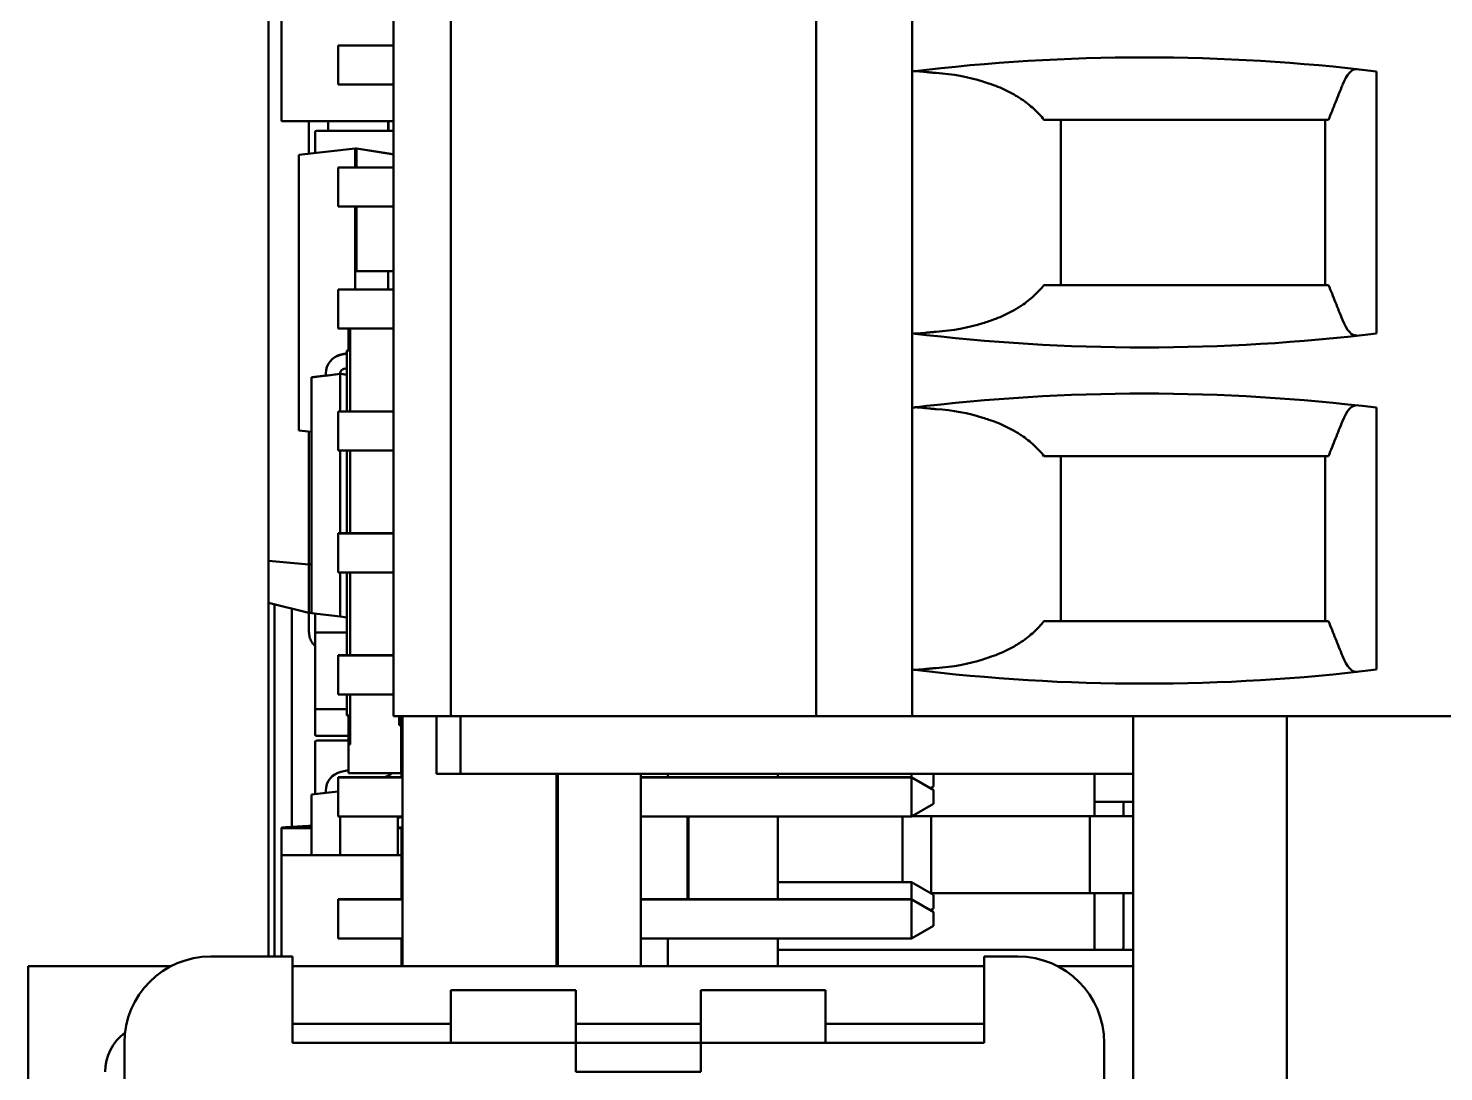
# Model space of a CAD drawing. Header units: millimetres. Extents: x 3100 to 5091, y 868 to 1900.
# Drawn here: x 3535.84 to 3550.57, y 1613.53 to 1624.39 of the extents above; entities that cross this region are included whole.
import ezdxf

# ---------------------------------------------------------------- set-up
doc = ezdxf.new("R2010")
doc.units = ezdxf.units.MM
doc.header["$LTSCALE"] = 1.8
doc.layers.add('외형선(ISO)', color=7, linetype='Continuous', lineweight=50)

msp = doc.modelspace()

# ---------------------------------------------------------------- linework, layer by layer
at = {"layer": '외형선(ISO)'}
for p, q in [((3539.64, 1617.226), (3539.64, 1631.426)), ((3540.24, 1617.226), (3540.24, 1631.426)), ((3544.04, 1617.226), (3544.04, 1631.426)), ((3545.04, 1631.426), (3545.04, 1617.226)), ((3538.34, 1631.226), (3538.34, 1614.726)), ((3538.475, 1624.667), (3538.475, 1623.427)), ((3539.64, 1624.211), (3539.066, 1624.211)), ((3539.066, 1624.211), (3539.066, 1624.211)), ((3539.066, 1624.211), (3539.64, 1624.211)), ((3539.066, 1624.211), (3539.066, 1624.21)), ((3539.066, 1624.21), (3539.64, 1624.21)), ((3539.066, 1624.21), (3539.066, 1623.804)), ((3539.64, 1624.21), (3539.066, 1624.21)), ((3539.066, 1624.21), (3539.066, 1624.21)), ((3549.876, 1623.94), (3549.876, 1621.213)), ((3539.64, 1623.804), (3539.066, 1623.804)), ((3539.64, 1623.422), (3538.48, 1623.422)), ((3538.762, 1623.422), (3538.762, 1623.083)), ((3538.962, 1623.422), (3538.962, 1623.322)), ((3539.587, 1623.422), (3539.587, 1623.322)), ((3539.588, 1623.322), (3539.588, 1623.422)), ((3546.59, 1621.716), (3546.59, 1623.436)), ((3549.34, 1621.716), (3549.34, 1623.436)), ((3538.825, 1623.306), (3538.825, 1623.306)), ((3538.825, 1623.09), (3538.825, 1623.306)), ((3539.64, 1623.322), (3538.841, 1623.322)), ((3538.841, 1623.322), (3539.64, 1623.322)), ((3538.841, 1623.322), (3538.841, 1623.322)), ((3539.64, 1623.322), (3538.841, 1623.322)), ((3538.841, 1623.322), (3538.841, 1623.322)), ((3538.657, 1623.072), (3539.241, 1623.136)), ((3539.241, 1623.136), (3538.657, 1623.071)), ((3539.255, 1623.136), (3539.241, 1623.136)), ((3539.241, 1623.136), (3539.241, 1622.941)), ((3539.241, 1623.136), (3539.255, 1623.136)), ((3539.241, 1623.136), (3539.241, 1623.136)), ((3539.255, 1623.136), (3539.64, 1623.077)), ((3539.255, 1623.136), (3539.255, 1622.941)), ((3539.255, 1623.136), (3539.255, 1623.136)), ((3539.64, 1623.076), (3539.255, 1623.136)), ((3538.657, 1623.071), (3538.657, 1623.072)), ((3538.657, 1620.2), (3538.657, 1623.071)), ((3539.64, 1622.941), (3539.066, 1622.941)), ((3539.066, 1622.941), (3539.066, 1622.941)), ((3539.066, 1622.941), (3539.64, 1622.941)), ((3539.066, 1622.941), (3539.066, 1622.94)), ((3539.066, 1622.94), (3539.64, 1622.94)), ((3539.066, 1622.94), (3539.066, 1622.534)), ((3539.64, 1622.94), (3539.066, 1622.94)), ((3539.066, 1622.94), (3539.066, 1622.94)), ((3539.64, 1622.534), (3539.066, 1622.534)), ((3539.241, 1622.534), (3539.241, 1621.861)), ((3539.255, 1622.534), (3539.255, 1621.861)), ((3539.255, 1621.861), (3539.241, 1621.861)), ((3539.241, 1621.671), (3539.241, 1621.861)), ((3539.391, 1621.861), (3539.255, 1621.861)), ((3539.64, 1621.861), (3539.587, 1621.861)), ((3539.587, 1621.671), (3539.587, 1621.861)), ((3539.64, 1621.671), (3539.066, 1621.671)), ((3539.066, 1621.671), (3539.066, 1621.671)), ((3539.066, 1621.671), (3539.64, 1621.671)), ((3539.066, 1621.671), (3539.066, 1621.67)), ((3539.066, 1621.67), (3539.64, 1621.67)), ((3539.066, 1621.67), (3539.066, 1621.264)), ((3539.64, 1621.67), (3539.066, 1621.67)), ((3539.066, 1621.67), (3539.066, 1621.67)), ((3539.64, 1621.264), (3539.066, 1621.264)), ((3539.172, 1621.264), (3539.172, 1621.034)), ((3539.192, 1621.034), (3539.192, 1621.264)), ((3539.157, 1621.034), (3539.172, 1621.034)), ((3539.192, 1621.034), (3539.157, 1621.034)), ((3539.157, 1621.034), (3539.157, 1620.401)), ((3539.157, 1621.034), (3539.157, 1621.034)), ((3539.172, 1621.034), (3539.192, 1621.034)), ((3539.192, 1620.401), (3539.192, 1621.034)), ((3539.094, 1620.991), (3539.157, 1621.005)), ((3539.094, 1620.991), (3539.157, 1621.005)), ((3539.094, 1620.991), (3539.157, 1621.005)), ((3539.094, 1620.991), (3539.157, 1621.005)), ((3539.094, 1620.991), (3539.157, 1621.005)), ((3539.094, 1620.99), (3539.157, 1621.004)), ((3539.094, 1620.99), (3539.157, 1621.004)), ((3539.094, 1620.99), (3539.157, 1621.004)), ((3538.787, 1620.754), (3539.087, 1620.791)), ((3538.787, 1620.755), (3538.937, 1620.773)), ((3538.787, 1620.754), (3538.787, 1620.755)), ((3538.787, 1618.301), (3538.787, 1620.754)), ((3538.937, 1620.795), (3538.937, 1620.796)), ((3538.937, 1620.795), (3538.937, 1620.795)), ((3538.937, 1620.772), (3538.937, 1620.795)), ((3538.937, 1620.795), (3538.937, 1620.795)), ((3538.937, 1620.795), (3538.937, 1620.795)), ((3538.937, 1620.795), (3538.937, 1620.795)), ((3538.937, 1620.795), (3538.937, 1620.795)), ((3538.937, 1620.795), (3538.937, 1620.795)), ((3538.937, 1620.772), (3539.087, 1620.791)), ((3539.087, 1620.791), (3539.087, 1620.795)), ((3539.087, 1620.791), (3539.087, 1620.791)), ((3539.157, 1620.783), (3539.087, 1620.791)), ((3539.157, 1620.782), (3539.087, 1620.791)), ((3539.087, 1620.791), (3539.087, 1620.401)), ((3539.127, 1620.844), (3539.157, 1620.851)), ((3539.64, 1620.401), (3539.066, 1620.401)), ((3539.066, 1620.401), (3539.066, 1620.401)), ((3539.066, 1620.401), (3539.64, 1620.401)), ((3539.066, 1620.401), (3539.066, 1620.4)), ((3539.066, 1620.4), (3539.64, 1620.4)), ((3539.066, 1620.4), (3539.066, 1619.994)), ((3539.64, 1620.4), (3539.066, 1620.4)), ((3539.066, 1620.4), (3539.066, 1620.4)), ((3549.876, 1620.44), (3549.876, 1617.713)), ((3538.657, 1620.2), (3538.787, 1620.186)), ((3538.762, 1620.189), (3538.762, 1618.805)), ((3539.64, 1619.994), (3539.066, 1619.994)), ((3539.087, 1619.994), (3539.087, 1619.131)), ((3539.157, 1619.994), (3539.157, 1619.131)), ((3539.192, 1619.131), (3539.192, 1619.994)), ((3546.59, 1618.216), (3546.59, 1619.936)), ((3549.34, 1618.216), (3549.34, 1619.936)), ((3539.64, 1619.131), (3539.066, 1619.131)), ((3539.066, 1619.131), (3539.066, 1619.131)), ((3539.066, 1619.131), (3539.64, 1619.131)), ((3539.066, 1619.131), (3539.066, 1619.13)), ((3539.066, 1619.13), (3539.64, 1619.13)), ((3539.066, 1619.13), (3539.066, 1618.724)), ((3539.64, 1619.13), (3539.066, 1619.13)), ((3539.066, 1619.13), (3539.066, 1619.13)), ((3538.762, 1618.805), (3538.34, 1618.846)), ((3538.762, 1618.805), (3538.762, 1618.305)), ((3538.787, 1618.805), (3538.762, 1618.805)), ((3539.64, 1618.724), (3539.066, 1618.724)), ((3539.087, 1618.724), (3539.087, 1618.264)), ((3539.157, 1618.724), (3539.157, 1617.861)), ((3539.192, 1617.861), (3539.192, 1618.724)), ((3538.762, 1618.305), (3538.34, 1618.406)), ((3538.403, 1618.391), (3538.403, 1614.726)), ((3538.583, 1616.075), (3538.583, 1618.347)), ((3538.762, 1618.305), (3538.787, 1618.305)), ((3538.762, 1618.104), (3538.762, 1618.305)), ((3539.087, 1618.264), (3538.787, 1618.301)), ((3538.825, 1618.083), (3538.825, 1618.297)), ((3539.087, 1618.264), (3539.157, 1618.256)), ((3539.157, 1618.099), (3538.841, 1618.099)), ((3538.841, 1618.099), (3539.157, 1618.099)), ((3538.841, 1618.099), (3538.841, 1618.099)), ((3539.157, 1618.099), (3538.841, 1618.099)), ((3538.841, 1618.099), (3538.841, 1618.099)), ((3538.825, 1618.083), (3538.825, 1618.083)), ((3538.825, 1617.315), (3538.825, 1618.083)), ((3539.64, 1617.861), (3539.066, 1617.861)), ((3539.066, 1617.861), (3539.066, 1617.861)), ((3539.066, 1617.861), (3539.64, 1617.861)), ((3539.066, 1617.861), (3539.066, 1617.86)), ((3539.066, 1617.86), (3539.64, 1617.86)), ((3539.066, 1617.86), (3539.066, 1617.454)), ((3539.64, 1617.86), (3539.066, 1617.86)), ((3539.066, 1617.86), (3539.066, 1617.86)), ((3539.64, 1617.454), (3539.066, 1617.454)), ((3539.157, 1617.454), (3539.157, 1617.234)), ((3539.192, 1617.234), (3539.192, 1617.454)), ((3538.825, 1617.038), (3538.825, 1617.315)), ((3538.841, 1617.299), (3539.157, 1617.299)), ((3539.157, 1617.234), (3539.192, 1617.234)), ((3539.172, 1616.934), (3539.172, 1617.234)), ((3539.192, 1616.934), (3539.192, 1617.234)), ((3539.64, 1617.226), (3539.94, 1617.226)), ((3539.702, 1617.226), (3539.702, 1617.134)), ((3539.725, 1617.226), (3539.725, 1617.038)), ((3539.737, 1614.626), (3539.737, 1617.226)), ((3539.94, 1617.226), (3540.24, 1617.226)), ((3540.09, 1616.626), (3540.09, 1617.226)), ((3540.24, 1617.226), (3544.04, 1617.226)), ((3540.34, 1616.626), (3540.34, 1617.226)), ((3544.04, 1617.226), (3544.54, 1617.226)), ((3544.54, 1617.226), (3544.74, 1617.226)), ((3544.74, 1617.226), (3545.04, 1617.226)), ((3545.04, 1617.226), (3550.74, 1617.226)), ((3547.34, 1617.226), (3547.34, 1616.626)), ((3548.94, 1617.226), (3548.94, 1600.226)), ((3539.722, 1617.134), (3539.702, 1617.134)), ((3539.722, 1617.134), (3539.702, 1617.134)), ((3539.722, 1617.134), (3539.722, 1617.134)), ((3539.722, 1617.134), (3539.722, 1616.634)), ((3538.825, 1616.957), (3538.825, 1616.957)), ((3538.825, 1616.416), (3538.825, 1616.957)), ((3539.172, 1617.022), (3538.841, 1617.022)), ((3539.172, 1616.973), (3538.841, 1616.973)), ((3538.841, 1616.973), (3539.172, 1616.973)), ((3538.841, 1616.973), (3538.841, 1616.973)), ((3539.172, 1616.973), (3538.841, 1616.973)), ((3538.841, 1616.973), (3538.841, 1616.973)), ((3539.172, 1616.934), (3539.192, 1616.934)), ((3539.172, 1616.934), (3539.172, 1616.634)), ((3539.172, 1616.934), (3539.192, 1616.934)), ((3539.172, 1616.934), (3539.172, 1616.934)), ((3539.722, 1617.026), (3539.737, 1617.024)), ((3539.722, 1617.026), (3539.737, 1617.024)), ((3539.722, 1617.026), (3539.737, 1617.024)), ((3539.722, 1617.026), (3539.737, 1617.024)), ((3539.722, 1617.026), (3539.737, 1617.024)), ((3539.722, 1617.026), (3539.737, 1617.024)), ((3539.722, 1617.026), (3539.737, 1617.024)), ((3539.722, 1617.026), (3539.737, 1617.024)), ((3539.722, 1616.915), (3539.737, 1617.024)), ((3539.725, 1616.937), (3539.725, 1616.591)), ((3539.737, 1617.024), (3539.737, 1617.024)), ((3539.737, 1617.024), (3539.737, 1617.024)), ((3539.737, 1617.024), (3539.737, 1617.024)), ((3539.737, 1616.77), (3539.725, 1616.77)), ((3539.725, 1616.77), (3539.737, 1616.77)), ((3539.725, 1616.77), (3539.737, 1616.77)), ((3539.737, 1616.77), (3539.725, 1616.77)), ((3539.094, 1616.647), (3539.172, 1616.665)), ((3539.094, 1616.647), (3539.172, 1616.665)), ((3539.094, 1616.647), (3539.172, 1616.665)), ((3539.094, 1616.647), (3539.172, 1616.665)), ((3539.094, 1616.647), (3539.172, 1616.664)), ((3539.094, 1616.647), (3539.172, 1616.664)), ((3539.094, 1616.647), (3539.172, 1616.664)), ((3539.094, 1616.647), (3539.172, 1616.664)), ((3539.172, 1616.634), (3539.722, 1616.634)), ((3540.09, 1616.626), (3540.34, 1616.626)), ((3540.34, 1616.626), (3540.44, 1616.626)), ((3540.44, 1616.626), (3547.34, 1616.626)), ((3541.34, 1614.626), (3541.34, 1616.626)), ((3541.352, 1616.626), (3541.352, 1614.626)), ((3542.216, 1616.626), (3542.216, 1614.626)), ((3542.498, 1616.626), (3542.498, 1616.593)), ((3543.641, 1616.626), (3543.641, 1616.591)), ((3545.035, 1616.626), (3545.035, 1616.591)), ((3545.264, 1616.626), (3545.264, 1616.495)), ((3546.94, 1616.626), (3546.94, 1616.186)), ((3547.34, 1614.626), (3547.34, 1616.626)), ((3539.737, 1616.591), (3539.066, 1616.591)), ((3539.066, 1616.591), (3539.066, 1616.591)), ((3539.066, 1616.591), (3539.737, 1616.591)), ((3539.066, 1616.591), (3539.066, 1616.59)), ((3539.066, 1616.59), (3539.737, 1616.59)), ((3539.066, 1616.59), (3539.066, 1616.184)), ((3539.737, 1616.59), (3539.066, 1616.59)), ((3539.066, 1616.59), (3539.066, 1616.59)), ((3539.532, 1616.591), (3539.546, 1616.594)), ((3541.352, 1616.591), (3541.34, 1616.591)), ((3541.34, 1616.591), (3541.352, 1616.591)), ((3541.34, 1616.59), (3541.352, 1616.59)), ((3541.352, 1616.59), (3541.34, 1616.59)), ((3542.216, 1616.593), (3542.397, 1616.593)), ((3542.397, 1616.593), (3542.216, 1616.593)), ((3542.216, 1616.591), (3545.035, 1616.591)), ((3545.035, 1616.591), (3542.216, 1616.591)), ((3542.216, 1616.59), (3545.035, 1616.59)), ((3545.035, 1616.59), (3542.216, 1616.59)), ((3542.498, 1616.593), (3542.711, 1616.593)), ((3542.711, 1616.593), (3542.702, 1616.593)), ((3542.702, 1616.591), (3542.702, 1616.593)), ((3542.711, 1616.591), (3542.711, 1616.593)), ((3545.035, 1616.591), (3545.035, 1616.59)), ((3545.035, 1616.591), (3545.264, 1616.459)), ((3545.035, 1616.591), (3545.035, 1616.591)), ((3545.264, 1616.459), (3545.035, 1616.591)), ((3545.035, 1616.59), (3545.035, 1616.184)), ((3545.035, 1616.59), (3545.264, 1616.458)), ((3545.264, 1616.458), (3545.035, 1616.59)), ((3545.035, 1616.59), (3545.035, 1616.59)), ((3545.264, 1616.495), (3545.232, 1616.477)), ((3538.787, 1616.411), (3539.066, 1616.445)), ((3538.787, 1616.411), (3538.937, 1616.43)), ((3538.787, 1615.782), (3538.787, 1616.411)), ((3538.787, 1616.411), (3538.787, 1616.411)), ((3538.937, 1616.452), (3538.937, 1616.452)), ((3538.937, 1616.429), (3538.937, 1616.452)), ((3538.937, 1616.452), (3538.937, 1616.452)), ((3538.937, 1616.452), (3538.937, 1616.452)), ((3538.937, 1616.452), (3538.937, 1616.452)), ((3538.937, 1616.452), (3538.937, 1616.452)), ((3538.937, 1616.452), (3538.937, 1616.452)), ((3538.937, 1616.452), (3538.937, 1616.452)), ((3538.937, 1616.429), (3539.066, 1616.445)), ((3545.264, 1616.459), (3545.264, 1616.459)), ((3545.264, 1616.459), (3545.264, 1616.458)), ((3545.264, 1616.458), (3545.264, 1616.316)), ((3545.264, 1616.458), (3545.264, 1616.458)), ((3546.94, 1616.336), (3547.34, 1616.336)), ((3547.24, 1616.186), (3547.24, 1616.336)), ((3539.737, 1616.184), (3539.066, 1616.184)), ((3539.087, 1616.184), (3539.087, 1615.782)), ((3539.687, 1615.782), (3539.687, 1616.184)), ((3539.687, 1616.173), (3539.709, 1616.173)), ((3541.352, 1616.184), (3541.34, 1616.184)), ((3545.035, 1616.184), (3542.216, 1616.184)), ((3542.702, 1615.321), (3542.702, 1616.184)), ((3542.711, 1615.321), (3542.711, 1616.184)), ((3543.641, 1616.184), (3543.641, 1615.321)), ((3544.94, 1616.184), (3544.94, 1615.5)), ((3545.264, 1616.316), (3545.035, 1616.184)), ((3545.24, 1616.186), (3545.04, 1616.186)), ((3545.24, 1616.186), (3545.99, 1616.186)), ((3545.24, 1616.186), (3545.24, 1615.386)), ((3546.89, 1616.186), (3545.99, 1616.186)), ((3546.89, 1616.186), (3546.89, 1615.386)), ((3546.89, 1616.186), (3547.34, 1616.186)), ((3538.475, 1616.062), (3538.475, 1616.062)), ((3538.475, 1616.062), (3538.475, 1615.777)), ((3538.48, 1616.062), (3538.787, 1616.062)), ((3539.687, 1616.062), (3539.72, 1616.062)), ((3539.725, 1616.062), (3539.725, 1616.062)), ((3539.725, 1615.777), (3539.725, 1616.062)), ((3538.475, 1615.777), (3538.475, 1614.726)), ((3539.72, 1615.782), (3538.48, 1615.782)), ((3538.48, 1615.782), (3538.48, 1615.782)), ((3538.48, 1615.782), (3539.72, 1615.782)), ((3539.687, 1615.849), (3539.688, 1615.849)), ((3539.688, 1615.782), (3539.688, 1615.849)), ((3539.688, 1615.849), (3539.688, 1615.849)), ((3539.72, 1615.782), (3539.72, 1615.782)), ((3539.725, 1615.321), (3539.725, 1615.777)), ((3539.737, 1615.5), (3539.725, 1615.5)), ((3539.725, 1615.5), (3539.737, 1615.5)), ((3539.725, 1615.5), (3539.737, 1615.5)), ((3539.737, 1615.5), (3539.725, 1615.5)), ((3541.352, 1615.5), (3541.34, 1615.5)), ((3541.34, 1615.5), (3541.352, 1615.5)), ((3541.34, 1615.5), (3541.352, 1615.5)), ((3541.352, 1615.5), (3541.34, 1615.5)), ((3543.641, 1615.5), (3545.035, 1615.5)), ((3545.035, 1615.5), (3543.641, 1615.5)), ((3543.641, 1615.5), (3545.035, 1615.5)), ((3545.035, 1615.5), (3543.641, 1615.5)), ((3545.035, 1615.5), (3545.035, 1615.321)), ((3545.035, 1615.5), (3545.035, 1615.5)), ((3545.035, 1615.5), (3545.264, 1615.368)), ((3545.035, 1615.5), (3545.035, 1615.5)), ((3545.035, 1615.5), (3545.264, 1615.368)), ((3545.264, 1615.368), (3545.035, 1615.5)), ((3545.264, 1615.368), (3545.035, 1615.5)), ((3545.035, 1615.5), (3545.035, 1615.5)), ((3539.737, 1615.321), (3539.066, 1615.321)), ((3539.066, 1615.321), (3539.066, 1615.321)), ((3539.066, 1615.321), (3539.737, 1615.321)), ((3539.066, 1615.321), (3539.066, 1615.32)), ((3539.066, 1615.32), (3539.066, 1614.914)), ((3539.066, 1615.32), (3539.066, 1615.32)), ((3539.066, 1615.32), (3539.737, 1615.32)), ((3539.737, 1615.32), (3539.066, 1615.32)), ((3541.352, 1615.321), (3541.34, 1615.321)), ((3541.34, 1615.321), (3541.352, 1615.321)), ((3541.34, 1615.32), (3541.352, 1615.32)), ((3541.352, 1615.32), (3541.34, 1615.32)), ((3545.035, 1615.321), (3542.216, 1615.321)), ((3542.216, 1615.321), (3545.035, 1615.321)), ((3542.216, 1615.32), (3545.035, 1615.32)), ((3545.035, 1615.32), (3542.216, 1615.32)), ((3545.035, 1615.321), (3545.035, 1615.321)), ((3545.035, 1615.321), (3545.035, 1615.32)), ((3545.035, 1615.321), (3545.264, 1615.189)), ((3545.264, 1615.189), (3545.035, 1615.321)), ((3545.035, 1615.32), (3545.035, 1614.914)), ((3545.035, 1615.32), (3545.264, 1615.188)), ((3545.264, 1615.188), (3545.035, 1615.32)), ((3545.035, 1615.32), (3545.035, 1615.32)), ((3545.232, 1615.386), (3545.24, 1615.386)), ((3545.24, 1615.386), (3545.99, 1615.386)), ((3545.264, 1615.368), (3545.264, 1615.368)), ((3545.264, 1615.368), (3545.264, 1615.368)), ((3545.264, 1615.368), (3545.264, 1615.368)), ((3545.264, 1615.368), (3545.264, 1615.225)), ((3546.89, 1615.386), (3545.99, 1615.386)), ((3547.34, 1615.386), (3546.89, 1615.386)), ((3546.94, 1615.386), (3546.94, 1614.796)), ((3547.24, 1614.821), (3547.24, 1615.386)), ((3545.264, 1615.225), (3545.232, 1615.207)), ((3545.264, 1615.189), (3545.264, 1615.189)), ((3545.264, 1615.189), (3545.264, 1615.188)), ((3545.264, 1615.188), (3545.264, 1615.188)), ((3545.264, 1615.188), (3545.264, 1615.046)), ((3545.264, 1615.046), (3545.035, 1614.914)), ((3539.737, 1614.914), (3539.066, 1614.914)), ((3539.725, 1614.626), (3539.725, 1614.914)), ((3541.352, 1614.914), (3541.34, 1614.914)), ((3545.035, 1614.914), (3542.216, 1614.914)), ((3542.498, 1614.914), (3542.498, 1614.626)), ((3543.641, 1614.914), (3543.641, 1614.626)), ((3538.59, 1614.726), (3537.74, 1614.726)), ((3538.59, 1614.726), (3538.59, 1613.826)), ((3541.352, 1614.796), (3541.34, 1614.796)), ((3547.34, 1614.796), (3543.641, 1614.796)), ((3546.14, 1614.726), (3545.79, 1614.726)), ((3545.79, 1614.726), (3545.79, 1613.826)), ((3535.84, 1614.626), (3537.328, 1614.626)), ((3535.84, 1611.351), (3535.84, 1614.626)), ((3538.59, 1614.626), (3539.39, 1614.626)), ((3539.39, 1614.626), (3545.19, 1614.626)), ((3545.19, 1614.626), (3545.79, 1614.626)), ((3546.552, 1614.626), (3547.34, 1614.626)), ((3547.34, 1613.426), (3547.34, 1614.626)), ((3540.24, 1614.376), (3541.54, 1614.376)), ((3540.24, 1613.826), (3540.24, 1614.376)), ((3541.54, 1614.376), (3541.54, 1613.826)), ((3542.84, 1613.826), (3542.84, 1614.376)), ((3542.84, 1614.376), (3544.14, 1614.376)), ((3544.14, 1614.376), (3544.14, 1613.826)), ((3539.39, 1614.026), (3538.59, 1614.026)), ((3539.39, 1614.026), (3540.24, 1614.026)), ((3541.54, 1614.026), (3542.84, 1614.026)), ((3544.14, 1614.026), (3545.19, 1614.026)), ((3545.79, 1614.026), (3545.19, 1614.026)), ((3536.84, 1611.676), (3536.84, 1613.826)), ((3538.59, 1613.826), (3541.54, 1613.826)), ((3541.54, 1613.826), (3542.84, 1613.826)), ((3541.54, 1613.826), (3541.54, 1613.526)), ((3542.84, 1613.826), (3545.79, 1613.826)), ((3542.84, 1613.526), (3542.84, 1613.826)), ((3547.04, 1613.826), (3547.04, 1612.626)), ((3541.54, 1613.526), (3542.84, 1613.526))]:
    msp.add_line(p, q, dxfattribs=at)
for centre, radius, start, end in [((3547.46, 1604.086), 20, 83.062, 96.9498), ((3538.841, 1623.306), 0.016, 90, 180), ((3538.841, 1623.306), 0.016, 90, 180), ((3547.46, 1641.066), 20, 263.0502, 276.938), ((3539.137, 1620.795), 0.2, 102.5361, 180), ((3539.137, 1620.795), 0.2, 102.5361, 180), ((3539.137, 1620.795), 0.2, 102.5361, 180), ((3539.137, 1620.796), 0.2, 102.5361, 180), ((3539.137, 1620.795), 0.2, 102.5361, 180), ((3539.137, 1620.795), 0.2, 102.5361, 180), ((3539.137, 1620.795), 0.2, 102.5361, 180), ((3539.137, 1620.795), 0.2, 102.5361, 180), ((3539.137, 1620.795), 0.05, 102.5361, 180), ((3547.46, 1600.586), 20, 83.062, 96.9498), ((3538.841, 1618.083), 0.016, 90, 180), ((3538.841, 1618.083), 0.016, 90, 180), ((3547.46, 1637.566), 20, 263.0502, 276.938), ((3538.841, 1617.315), 0.016, 180, 270), ((3538.841, 1617.038), 0.016, 180, 270), ((3538.841, 1616.957), 0.016, 90, 180), ((3538.841, 1616.957), 0.016, 90, 180), ((3539.709, 1617.038), 0.016, 323.5536, 0), ((3539.137, 1616.452), 0.2, 102.5361, 180), ((3539.137, 1616.452), 0.2, 102.5361, 180), ((3539.137, 1616.452), 0.2, 102.5361, 180), ((3539.137, 1616.452), 0.2, 102.5361, 180), ((3539.137, 1616.452), 0.2, 102.5361, 180), ((3539.137, 1616.452), 0.2, 102.5361, 180), ((3539.137, 1616.452), 0.2, 102.5361, 180), ((3539.137, 1616.452), 0.2, 102.5361, 180), ((3539.503, 1616.789), 0.2, 282.5361, 309.1219), ((3539.709, 1616.189), 0.016, 270, 341.7027), ((3537.74, 1613.826), 0.9, 90, 180), ((3546.14, 1613.826), 0.9, 0, 90), ((3547.19, 1614.821), 0.05, 330, 0), ((3537.14, 1613.526), 0.5, 126.0029, 180)]:
    msp.add_arc(centre, radius, start, end, dxfattribs=at)
for centre, major_axis, ratio, start_param, end_param in [((3544.88, 1622.815), (-1.662, -0.285), 0.648616, 4.035739, 4.353534), ((3538.212, 1604.086), (-22.877, 0), 0.914642, 4.372426, 4.375396), ((3549.673, 1622.957), (-0.008, 1.007), 0.265469, 6.251531, 6.862917), ((3538.212, 1641.066), (-22.877, 0), 0.914642, 1.907789, 1.910759), ((3549.673, 1622.196), (-0.008, -1.007), 0.265469, 5.703454, 6.31484), ((3544.88, 1622.338), (-1.662, 0.285), 0.648616, 1.929651, 2.247447), ((3549.673, 1619.457), (-0.008, 1.007), 0.265469, 6.251531, 6.862917), ((3544.88, 1619.315), (-1.662, -0.285), 0.648616, 4.035739, 4.353534), ((3538.212, 1600.586), (-22.877, 0), 0.914642, 4.372426, 4.375396), ((3544.88, 1618.838), (-1.662, 0.285), 0.648616, 1.929651, 2.247447), ((3538.212, 1637.566), (-22.877, 0), 0.914642, 1.907789, 1.910759), ((3549.673, 1618.696), (-0.008, -1.007), 0.265469, 5.703454, 6.31484), ((3542.397, 1616.593), (0.102, 0), 0.00019, 4.712389, 6.283185), ((3542.397, 1616.593), (0.305, 0), 0.00019, 4.712389, 6.283185), ((3293.561, 1364.981), (246.159, 251.087), 0.000131, 0.000149, 0.00164)]:
    msp.add_ellipse(centre, major_axis=major_axis, ratio=ratio, start_param=start_param, end_param=end_param, dxfattribs=at)
for points, knots in [([(3545.29, 1623.924), (3545.276, 1623.925), (3545.263, 1623.926), (3545.25, 1623.927), (3545.244, 1623.928), (3545.237, 1623.928), (3545.231, 1623.929), (3545.225, 1623.93), (3545.219, 1623.93), (3545.213, 1623.931), (3545.201, 1623.932), (3545.189, 1623.933), (3545.178, 1623.934), (3545.167, 1623.936), (3545.157, 1623.937), (3545.147, 1623.938), (3545.137, 1623.939), (3545.128, 1623.94), (3545.119, 1623.94), (3545.115, 1623.941), (3545.111, 1623.941), (3545.107, 1623.941), (3545.103, 1623.942), (3545.099, 1623.942), (3545.096, 1623.942), (3545.088, 1623.943), (3545.082, 1623.943), (3545.076, 1623.943), (3545.07, 1623.943), (3545.065, 1623.942), (3545.06, 1623.942)], [0.125716, 0.125716, 0.125716, 0.125716, 0.1735105, 0.1735105, 0.1735105, 0.1972868, 0.1972868, 0.1972868, 0.2211022, 0.2211022, 0.2211022, 0.2689459, 0.2689459, 0.2689459, 0.3168849, 0.3168849, 0.3168849, 0.3646899, 0.3646899, 0.3646899, 0.3884782, 0.3884782, 0.3884782, 0.4122764, 0.4122764, 0.4122764, 0.46011, 0.46011, 0.46011, 0.5080516, 0.5080516, 0.5080516, 0.5080516]), ([(3545.84, 1623.813), (3545.872, 1623.803), (3545.903, 1623.792), (3545.933, 1623.78), (3545.964, 1623.768), (3545.993, 1623.755), (3546.021, 1623.741), (3546.049, 1623.727), (3546.076, 1623.713), (3546.102, 1623.698), (3546.115, 1623.691), (3546.128, 1623.683), (3546.14, 1623.676), (3546.153, 1623.668), (3546.165, 1623.66), (3546.177, 1623.652), (3546.201, 1623.636), (3546.224, 1623.619), (3546.245, 1623.602), (3546.267, 1623.585), (3546.288, 1623.567), (3546.308, 1623.549), (3546.327, 1623.531), (3546.346, 1623.513), (3546.364, 1623.494), (3546.381, 1623.475), (3546.398, 1623.456), (3546.413, 1623.436)], [0.1451984, 0.1451984, 0.1451984, 0.1451984, 0.2603351, 0.2603351, 0.2603351, 0.3755929, 0.3755929, 0.3755929, 0.4905301, 0.4905301, 0.4905301, 0.5477255, 0.5477255, 0.5477255, 0.6048945, 0.6048945, 0.6048945, 0.7195328, 0.7195328, 0.7195328, 0.8344442, 0.8344442, 0.8344442, 0.9494087, 0.9494087, 0.9494087, 1.0641462, 1.0641462, 1.0641462, 1.0641462]), ([(3549.52, 1623.798), (3549.508, 1623.768), (3549.496, 1623.738), (3549.484, 1623.708), (3549.472, 1623.678), (3549.46, 1623.648), (3549.448, 1623.617), (3549.436, 1623.587), (3549.424, 1623.557), (3549.412, 1623.527), (3549.4, 1623.497), (3549.388, 1623.467), (3549.376, 1623.436)], [27.3487746, 27.3487746, 27.3487746, 27.3487746, 27.5141397, 27.5141397, 27.5141397, 27.6795053, 27.6795053, 27.6795053, 27.8448716, 27.8448716, 27.8448716, 28.0102384, 28.0102384, 28.0102384, 28.0102384]), ([(3538.475, 1623.427), (3538.475, 1623.427), (3538.475, 1623.427), (3538.475, 1623.427), (3538.475, 1623.425), (3538.477, 1623.422), (3538.48, 1623.422)], [-0.0000046349, -0.0000046349, -0.0000046349, -0.0000046349, 0.0000103556, 0.0000103556, 0.0000103556, 0.0009547571, 0.0009547571, 0.0009547571, 0.0009547571]), ([(3546.413, 1621.716), (3546.398, 1621.697), (3546.381, 1621.678), (3546.364, 1621.659), (3546.346, 1621.64), (3546.327, 1621.621), (3546.308, 1621.603), (3546.288, 1621.585), (3546.267, 1621.568), (3546.245, 1621.551), (3546.224, 1621.533), (3546.201, 1621.517), (3546.177, 1621.501), (3546.165, 1621.493), (3546.153, 1621.485), (3546.14, 1621.477), (3546.128, 1621.469), (3546.115, 1621.462), (3546.102, 1621.454), (3546.076, 1621.44), (3546.049, 1621.425), (3546.021, 1621.412), (3545.993, 1621.398), (3545.964, 1621.385), (3545.933, 1621.373), (3545.903, 1621.361), (3545.872, 1621.35), (3545.84, 1621.34)], [0.5896293, 0.5896293, 0.5896293, 0.5896293, 0.7043669, 0.7043669, 0.7043669, 0.8193314, 0.8193314, 0.8193314, 0.9342428, 0.9342428, 0.9342428, 1.048881, 1.048881, 1.048881, 1.1060499, 1.1060499, 1.1060499, 1.1632454, 1.1632454, 1.1632454, 1.2781827, 1.2781827, 1.2781827, 1.3934405, 1.3934405, 1.3934405, 1.5085772, 1.5085772, 1.5085772, 1.5085772]), ([(3549.376, 1621.716), (3549.388, 1621.686), (3549.4, 1621.656), (3549.412, 1621.626), (3549.424, 1621.596), (3549.436, 1621.566), (3549.448, 1621.535), (3549.46, 1621.505), (3549.472, 1621.475), (3549.484, 1621.445), (3549.496, 1621.415), (3549.508, 1621.385), (3549.52, 1621.355)], [11.3358505, 11.3358505, 11.3358505, 11.3358505, 11.5012174, 11.5012174, 11.5012174, 11.6665836, 11.6665836, 11.6665836, 11.8319493, 11.8319493, 11.8319493, 11.9973143, 11.9973143, 11.9973143, 11.9973143]), ([(3545.06, 1621.211), (3545.065, 1621.21), (3545.07, 1621.21), (3545.076, 1621.21), (3545.082, 1621.21), (3545.088, 1621.21), (3545.096, 1621.211), (3545.099, 1621.211), (3545.103, 1621.211), (3545.107, 1621.211), (3545.111, 1621.212), (3545.115, 1621.212), (3545.119, 1621.212), (3545.128, 1621.213), (3545.137, 1621.214), (3545.147, 1621.215), (3545.157, 1621.216), (3545.167, 1621.217), (3545.178, 1621.218), (3545.189, 1621.22), (3545.201, 1621.221), (3545.213, 1621.222), (3545.219, 1621.223), (3545.225, 1621.223), (3545.231, 1621.224), (3545.237, 1621.224), (3545.244, 1621.225), (3545.25, 1621.225), (3545.263, 1621.227), (3545.276, 1621.228), (3545.29, 1621.229)], [0.0672172, 0.0672172, 0.0672172, 0.0672172, 0.1151588, 0.1151588, 0.1151588, 0.1629924, 0.1629924, 0.1629924, 0.1867906, 0.1867906, 0.1867906, 0.2105789, 0.2105789, 0.2105789, 0.2583839, 0.2583839, 0.2583839, 0.3063229, 0.3063229, 0.3063229, 0.3541665, 0.3541665, 0.3541665, 0.377982, 0.377982, 0.377982, 0.4017583, 0.4017583, 0.4017583, 0.4495528, 0.4495528, 0.4495528, 0.4495528]), ([(3545.29, 1620.424), (3545.276, 1620.425), (3545.263, 1620.426), (3545.25, 1620.427), (3545.244, 1620.428), (3545.237, 1620.428), (3545.231, 1620.429), (3545.225, 1620.43), (3545.219, 1620.43), (3545.213, 1620.431), (3545.201, 1620.432), (3545.189, 1620.433), (3545.178, 1620.434), (3545.167, 1620.436), (3545.157, 1620.437), (3545.147, 1620.438), (3545.137, 1620.439), (3545.128, 1620.44), (3545.119, 1620.44), (3545.115, 1620.441), (3545.111, 1620.441), (3545.107, 1620.441), (3545.103, 1620.442), (3545.099, 1620.442), (3545.096, 1620.442), (3545.088, 1620.443), (3545.082, 1620.443), (3545.076, 1620.443), (3545.07, 1620.443), (3545.065, 1620.442), (3545.06, 1620.442)], [0.125716, 0.125716, 0.125716, 0.125716, 0.1735105, 0.1735105, 0.1735105, 0.1972868, 0.1972868, 0.1972868, 0.2211022, 0.2211022, 0.2211022, 0.2689459, 0.2689459, 0.2689459, 0.3168849, 0.3168849, 0.3168849, 0.3646899, 0.3646899, 0.3646899, 0.3884782, 0.3884782, 0.3884782, 0.4122764, 0.4122764, 0.4122764, 0.46011, 0.46011, 0.46011, 0.5080516, 0.5080516, 0.5080516, 0.5080516]), ([(3545.84, 1620.313), (3545.872, 1620.303), (3545.903, 1620.292), (3545.933, 1620.28), (3545.964, 1620.268), (3545.993, 1620.255), (3546.021, 1620.241), (3546.049, 1620.227), (3546.076, 1620.213), (3546.102, 1620.198), (3546.115, 1620.191), (3546.128, 1620.183), (3546.14, 1620.176), (3546.153, 1620.168), (3546.165, 1620.16), (3546.177, 1620.152), (3546.201, 1620.136), (3546.224, 1620.119), (3546.245, 1620.102), (3546.267, 1620.085), (3546.288, 1620.067), (3546.308, 1620.049), (3546.327, 1620.031), (3546.346, 1620.013), (3546.364, 1619.994), (3546.381, 1619.975), (3546.398, 1619.956), (3546.413, 1619.936)], [0.1451984, 0.1451984, 0.1451984, 0.1451984, 0.2603351, 0.2603351, 0.2603351, 0.3755929, 0.3755929, 0.3755929, 0.4905301, 0.4905301, 0.4905301, 0.5477255, 0.5477255, 0.5477255, 0.6048945, 0.6048945, 0.6048945, 0.7195328, 0.7195328, 0.7195328, 0.8344442, 0.8344442, 0.8344442, 0.9494087, 0.9494087, 0.9494087, 1.0641462, 1.0641462, 1.0641462, 1.0641462]), ([(3549.52, 1620.298), (3549.508, 1620.268), (3549.496, 1620.238), (3549.484, 1620.208), (3549.472, 1620.178), (3549.46, 1620.148), (3549.448, 1620.117), (3549.436, 1620.087), (3549.424, 1620.057), (3549.412, 1620.027), (3549.4, 1619.997), (3549.388, 1619.967), (3549.376, 1619.936)], [27.3487746, 27.3487746, 27.3487746, 27.3487746, 27.5141397, 27.5141397, 27.5141397, 27.6795053, 27.6795053, 27.6795053, 27.8448716, 27.8448716, 27.8448716, 28.0102384, 28.0102384, 28.0102384, 28.0102384]), ([(3538.825, 1617.958), (3538.824, 1617.959), (3538.822, 1617.961), (3538.808, 1617.975), (3538.797, 1617.989), (3538.78, 1618.019), (3538.773, 1618.036), (3538.764, 1618.069), (3538.762, 1618.087), (3538.762, 1618.104)], [5.4632099, 5.4632099, 5.4632099, 5.4632099, 5.4989384, 5.4989384, 5.760354, 5.760354, 6.0217697, 6.0217697, 6.2831853, 6.2831853, 6.2831853, 6.2831853]), ([(3546.413, 1618.216), (3546.398, 1618.197), (3546.381, 1618.178), (3546.364, 1618.159), (3546.346, 1618.14), (3546.327, 1618.121), (3546.308, 1618.103), (3546.288, 1618.085), (3546.267, 1618.068), (3546.245, 1618.051), (3546.224, 1618.033), (3546.201, 1618.017), (3546.177, 1618.001), (3546.165, 1617.993), (3546.153, 1617.985), (3546.14, 1617.977), (3546.128, 1617.969), (3546.115, 1617.962), (3546.102, 1617.954), (3546.076, 1617.94), (3546.049, 1617.925), (3546.021, 1617.912), (3545.993, 1617.898), (3545.964, 1617.885), (3545.933, 1617.873), (3545.903, 1617.861), (3545.872, 1617.85), (3545.84, 1617.84)], [0.5896293, 0.5896293, 0.5896293, 0.5896293, 0.7043669, 0.7043669, 0.7043669, 0.8193314, 0.8193314, 0.8193314, 0.9342428, 0.9342428, 0.9342428, 1.048881, 1.048881, 1.048881, 1.1060499, 1.1060499, 1.1060499, 1.1632454, 1.1632454, 1.1632454, 1.2781827, 1.2781827, 1.2781827, 1.3934405, 1.3934405, 1.3934405, 1.5085772, 1.5085772, 1.5085772, 1.5085772]), ([(3549.376, 1618.216), (3549.388, 1618.186), (3549.4, 1618.156), (3549.412, 1618.126), (3549.424, 1618.096), (3549.436, 1618.066), (3549.448, 1618.035), (3549.46, 1618.005), (3549.472, 1617.975), (3549.484, 1617.945), (3549.496, 1617.915), (3549.508, 1617.885), (3549.52, 1617.855)], [11.3358505, 11.3358505, 11.3358505, 11.3358505, 11.5012174, 11.5012174, 11.5012174, 11.6665836, 11.6665836, 11.6665836, 11.8319493, 11.8319493, 11.8319493, 11.9973143, 11.9973143, 11.9973143, 11.9973143]), ([(3545.06, 1617.711), (3545.065, 1617.71), (3545.07, 1617.71), (3545.076, 1617.71), (3545.082, 1617.71), (3545.088, 1617.71), (3545.096, 1617.711), (3545.099, 1617.711), (3545.103, 1617.711), (3545.107, 1617.711), (3545.111, 1617.712), (3545.115, 1617.712), (3545.119, 1617.712), (3545.128, 1617.713), (3545.137, 1617.714), (3545.147, 1617.715), (3545.157, 1617.716), (3545.167, 1617.717), (3545.178, 1617.718), (3545.189, 1617.72), (3545.201, 1617.721), (3545.213, 1617.722), (3545.219, 1617.723), (3545.225, 1617.723), (3545.231, 1617.724), (3545.237, 1617.724), (3545.244, 1617.725), (3545.25, 1617.725), (3545.263, 1617.727), (3545.276, 1617.728), (3545.29, 1617.729)], [0.0672172, 0.0672172, 0.0672172, 0.0672172, 0.1151588, 0.1151588, 0.1151588, 0.1629924, 0.1629924, 0.1629924, 0.1867906, 0.1867906, 0.1867906, 0.2105789, 0.2105789, 0.2105789, 0.2583839, 0.2583839, 0.2583839, 0.3063229, 0.3063229, 0.3063229, 0.3541665, 0.3541665, 0.3541665, 0.377982, 0.377982, 0.377982, 0.4017583, 0.4017583, 0.4017583, 0.4495528, 0.4495528, 0.4495528, 0.4495528]), ([(3538.48, 1616.067), (3538.479, 1616.067), (3538.477, 1616.066), (3538.476, 1616.065), (3538.476, 1616.065), (3538.476, 1616.064), (3538.476, 1616.064), (3538.475, 1616.063), (3538.475, 1616.063), (3538.475, 1616.063), (3538.475, 1616.063), (3538.475, 1616.063), (3538.475, 1616.062), (3538.475, 1616.062), (3538.475, 1616.062), (3538.475, 1616.062), (3538.475, 1616.062), (3538.475, 1616.062), (3538.475, 1616.062), (3538.475, 1616.062), (3538.475, 1616.062), (3538.475, 1616.062)], [0.0000203812, 0.0000203812, 0.0000203812, 0.0000203812, 0.0004738719, 0.0004738719, 0.0004738719, 0.0007108064, 0.0007108064, 0.0007108064, 0.0008292737, 0.0008292737, 0.0008292737, 0.0008885073, 0.0008885073, 0.0008885073, 0.0009181242, 0.0009181242, 0.0009181242, 0.0009329326, 0.0009329326, 0.0009329326, 0.000947741, 0.000947741, 0.000947741, 0.000947741]), ([(3538.48, 1616.067), (3538.481, 1616.067), (3538.481, 1616.067), (3538.484, 1616.068), (3538.486, 1616.068), (3538.491, 1616.068), (3538.492, 1616.068), (3538.495, 1616.068), (3538.497, 1616.069), (3538.503, 1616.069), (3538.508, 1616.069), (3538.518, 1616.07), (3538.523, 1616.071), (3538.54, 1616.072), (3538.551, 1616.073), (3538.596, 1616.076), (3538.63, 1616.078), (3538.705, 1616.082), (3538.746, 1616.084), (3538.787, 1616.086)], [0, 0, 0, 0, 0.00393449, 0.00393449, 0.00690129, 0.00690129, 0.00770086, 0.00770086, 0.00849379, 0.00849379, 0.01010357, 0.01010357, 0.01168245, 0.01168245, 0.01507668, 0.01507668, 0.02524566, 0.02524566, 0.03762738, 0.03762738, 0.03762738, 0.03762738]), ([(3539.687, 1616.07), (3539.689, 1616.07), (3539.69, 1616.07), (3539.695, 1616.069), (3539.699, 1616.069), (3539.704, 1616.068), (3539.706, 1616.068), (3539.711, 1616.068), (3539.713, 1616.068), (3539.715, 1616.068), (3539.716, 1616.068), (3539.719, 1616.067), (3539.72, 1616.067), (3539.721, 1616.067)], [0.12774424, 0.12774424, 0.12774424, 0.12774424, 0.12809148, 0.12809148, 0.12945419, 0.12945419, 0.13024732, 0.13024732, 0.13184769, 0.13184769, 0.13342485, 0.13342485, 0.13781858, 0.13781858, 0.13781858, 0.13781858]), ([(3539.725, 1616.062), (3539.725, 1616.062), (3539.725, 1616.062), (3539.725, 1616.062), (3539.725, 1616.064), (3539.723, 1616.067), (3539.72, 1616.067)], [-0.0000046349, -0.0000046349, -0.0000046349, -0.0000046349, 0.0000103531, 0.0000103531, 0.0000103531, 0.0009343901, 0.0009343901, 0.0009343901, 0.0009343901]), ([(3538.48, 1615.782), (3538.479, 1615.782), (3538.477, 1615.781), (3538.476, 1615.78), (3538.476, 1615.78), (3538.476, 1615.779), (3538.476, 1615.778), (3538.475, 1615.778), (3538.475, 1615.778), (3538.475, 1615.778), (3538.475, 1615.778), (3538.475, 1615.777), (3538.475, 1615.777), (3538.475, 1615.777), (3538.475, 1615.777), (3538.475, 1615.777), (3538.475, 1615.777), (3538.475, 1615.777), (3538.475, 1615.777), (3538.475, 1615.777), (3538.475, 1615.777), (3538.475, 1615.777)], [0.0000000028, 0.0000000028, 0.0000000028, 0.0000000028, 0.0004738719, 0.0004738719, 0.0004738719, 0.0007108064, 0.0007108064, 0.0007108064, 0.0008292737, 0.0008292737, 0.0008292737, 0.0008885073, 0.0008885073, 0.0008885073, 0.0009181242, 0.0009181242, 0.0009181242, 0.0009329326, 0.0009329326, 0.0009329326, 0.000947741, 0.000947741, 0.000947741, 0.000947741]), ([(3539.725, 1615.777), (3539.725, 1615.777), (3539.725, 1615.777), (3539.725, 1615.777), (3539.725, 1615.779), (3539.723, 1615.782), (3539.72, 1615.782)], [-0.0000046349, -0.0000046349, -0.0000046349, -0.0000046349, 0.0000103531, 0.0000103531, 0.0000103531, 0.0009545967, 0.0009545967, 0.0009545967, 0.0009545967])]:
    msp.add_open_spline(points, degree=3, knots=knots, dxfattribs=at)
for points, weights in [([(3549.376, 1623.436), (3547.892, 1623.436), (3546.413, 1623.436)], [1.02770253116, 1.0315913874, 1.02946340223]), ([(3546.413, 1621.716), (3547.892, 1621.716), (3549.376, 1621.716)], [1.02946340223, 1.0315913874, 1.02770253116]), ([(3549.376, 1619.936), (3547.892, 1619.936), (3546.413, 1619.936)], [1.02770253116, 1.0315913874, 1.02946340223]), ([(3546.413, 1618.216), (3547.892, 1618.216), (3549.376, 1618.216)], [1.02946340223, 1.0315913874, 1.02770253116])]:
    msp.add_rational_spline(points, weights, degree=2, dxfattribs=at)
for points in [[(3539.587, 1621.861), (3539.587, 1621.861), (3539.242, 1621.861), (3539.241, 1621.861)], [(3539.391, 1621.861), (3539.402, 1621.861), (3539.542, 1621.861), (3539.64, 1621.861)]]:
    msp.add_open_spline(points, degree=3, dxfattribs=at)

doc.saveas('drawing.dxf')
